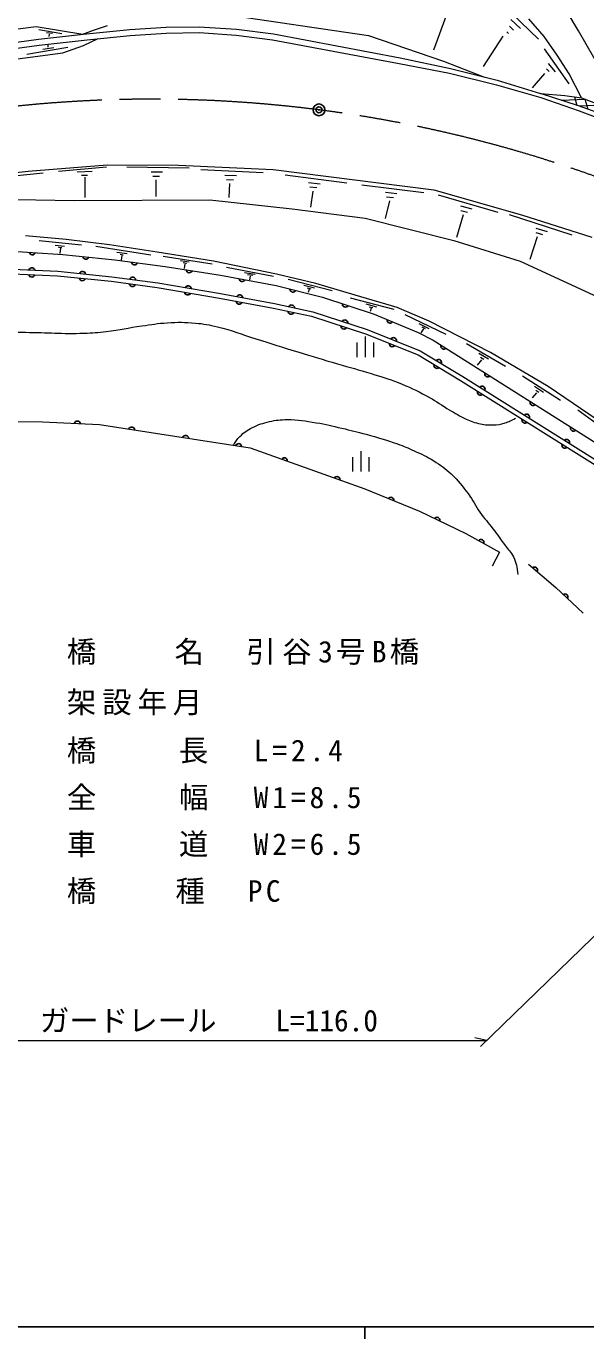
# Model space of a CAD drawing. Units: millimetres, scale not verified. Extents: x 40000 to 680000, y 20000 to 380000.
# Drawn here: x 239222 to 286772, y 204000 to 315549 of the extents above; entities that cross this region are included whole.
import ezdxf
from ezdxf.enums import TextEntityAlignment as Align

# ---------------------------------------------------------------- set-up
doc = ezdxf.new("R2010")
doc.units = ezdxf.units.MM
doc.header["$LTSCALE"] = 1000
doc.header["$PDMODE"] = 32
doc.header["$PDSIZE"] = 500
doc.linetypes.add('CHAIN', pattern=[18.5, 12, -1.5, 3.5, -1.5])
for name, color, linetype, lineweight in [('M-BGD', 7, 'Continuous', 13), ('M-BMK', 2, 'CHAIN', 13), ('M-BMK-SRVR', 3, 'Continuous', 25), ('M-STR-HTXT', 7, 'Continuous', 13), ('M-TTL-BAND', 7, 'Continuous', 25)]:
    doc.layers.add(name, color=color, linetype=linetype, lineweight=lineweight)
doc.styles.add('ＭＳ ゴシック', font='')
doc.styles.get('ＭＳ ゴシック').set_extended_font_data('MS Gothic')

msp = doc.modelspace()

# ---------------------------------------------------------------- linework, layer by layer
at = {"layer": 'M-BGD'}
for p, q in [((275273, 317444), (273842, 313520)), ((279727, 317365), (282755, 314449)), ((255999, 316585), (268322, 314756)), ((280419, 316117), (281213, 315370)), ((283252, 314674), (281934, 316174)), ((286164, 315162), (285196, 316774)), ((237632, 315211), (240071, 315527)), ((240071, 315527), (244025, 314865)), ((240252, 314440), (244353, 314902)), ((240299, 315274), (242258, 314938)), ((241446, 314920), (240940, 315001)), ((241173, 314885), (241151, 314684)), ((244025, 314865), (244928, 315211)), ((244353, 314902), (248012, 315260)), ((244405, 314405), (248054, 314762)), ((244928, 315211), (246118, 315622)), ((248012, 315260), (251104, 315470)), ((248054, 314762), (251124, 314970)), ((251104, 315470), (253922, 315512)), ((251124, 314970), (253909, 315012)), ((253909, 315012), (257049, 314804)), ((253922, 315512), (257097, 315302)), ((257049, 314804), (260153, 314408)), ((257097, 315302), (260231, 314902)), ((260231, 314902), (271008, 312873)), ((268322, 314756), (274691, 312574)), ((279727, 314697), (278061, 312117)), ((280054, 315080), (280213, 314921)), ((280278, 315547), (280634, 315229)), ((284332, 313104), (283252, 314674)), ((288105, 311750), (286164, 315162)), ((236614, 313935), (240252, 314440)), ((236691, 313441), (240315, 313944)), ((239271, 313183), (242763, 313765)), ((240315, 313944), (244405, 314405)), ((240623, 313588), (241558, 313737)), ((241099, 313783), (241078, 314016)), ((242332, 313302), (244084, 313905)), ((244084, 313905), (245342, 314497)), ((260153, 314408), (270909, 312383)), ((283234, 313617), (285323, 310645)), ((234364, 312237), (242332, 313302)), ((270909, 312383), (275192, 311569)), ((271008, 312873), (275277, 311948)), ((274691, 312574), (278175, 311223)), ((283571, 312383), (284174, 311668)), ((285350, 311510), (284332, 313104)), ((275192, 311569), (279180, 310566)), ((275277, 311948), (279231, 310959)), ((283279, 311544), (282226, 310322)), ((283448, 311918), (283660, 311706)), ((286401, 309461), (285350, 311510)), ((279180, 310566), (282958, 309494)), ((279231, 310959), (282926, 309828)), ((286165, 308777), (282926, 309828)), ((282926, 309828), (284987, 309660)), ((282958, 309494), (286225, 308359)), ((286736, 309335), (284706, 309251)), ((284987, 309660), (286401, 309461)), ((285820, 309543), (286027, 308822)), ((286401, 309461), (295383, 306087)), ((286706, 309347), (286951, 308492)), ((288836, 307810), (286165, 308777)), ((286225, 308359), (289730, 307055)), ((288076, 308832), (286226, 308755)), ((239381, 303244), (246100, 303780)), ((241955, 303239), (246044, 303597)), ((246100, 303780), (252157, 303749)), ((253073, 303474), (247767, 303566)), ((252157, 303749), (260200, 303370)), ((228813, 302045), (239381, 303244)), ((235634, 302558), (240653, 303105)), ((244815, 303211), (243553, 303141)), ((243932, 302884), (244418, 302902)), ((244194, 302725), (244203, 300996)), ((249830, 303171), (250809, 303169)), ((250558, 302779), (249968, 302777)), ((250248, 302485), (250223, 301092)), ((259359, 303092), (254057, 303335)), ((256108, 302881), (257087, 302851)), ((256825, 302468), (256235, 302483)), ((260200, 303370), (273859, 301635)), ((266480, 302226), (261213, 302882)), ((256506, 302184), (256451, 301004)), ((263222, 302270), (264196, 302163)), ((263905, 301802), (263318, 301863)), ((263565, 301544), (263393, 300179)), ((273012, 301390), (267745, 302046)), ((269754, 301434), (270728, 301327)), ((273859, 301635), (281304, 299522)), ((279341, 299721), (274246, 301206)), ((222605, 301107), (243281, 300738)), ((243281, 300738), (254827, 300801)), ((254827, 300801), (261830, 300044)), ((270097, 300707), (269725, 299209)), ((270437, 300966), (269850, 301027)), ((276133, 300282), (277077, 300022)), ((261830, 300044), (268013, 299224)), ((268013, 299224), (275552, 297331)), ((276355, 299510), (275796, 297600)), ((276732, 299712), (276162, 299865)), ((285615, 297783), (280283, 299510)), ((281304, 299522), (287302, 297628)), ((282544, 298398), (283481, 298110)), ((283126, 297810), (282561, 297980)), ((242601, 297436), (239152, 297730)), ((240333, 297329), (243908, 296965)), ((241669, 296933), (242483, 296861)), ((241958, 296766), (242247, 296750)), ((246302, 296973), (242601, 297436)), ((245141, 296860), (249814, 296122)), ((250340, 296342), (246302, 296973)), ((275552, 297331), (281198, 295596)), ((282651, 297642), (282026, 295716)), ((237186, 296480), (242332, 296158)), ((242124, 296703), (242090, 296230)), ((242332, 296158), (246748, 295695)), ((246748, 295695), (251038, 295121)), ((246923, 296362), (247808, 296237)), ((247216, 296175), (247472, 296131)), ((247334, 296057), (247287, 295670)), ((255134, 295585), (250340, 296342)), ((250846, 296017), (255024, 295358)), ((252331, 295653), (253058, 295541)), ((238042, 294501), (241876, 294333)), ((238056, 294895), (241904, 294727)), ((241904, 294727), (246489, 294264)), ((251038, 295121), (255721, 294391)), ((252553, 295462), (252868, 295416)), ((252711, 295349), (252644, 294961)), ((260497, 294492), (255134, 295585)), ((256254, 295077), (260223, 294304)), ((257768, 294634), (258690, 294466)), ((263841, 293672), (260497, 294492)), ((281198, 295596), (291640, 290770)), ((241876, 294333), (246443, 293872)), ((246443, 293872), (250341, 293348)), ((246489, 294264), (250401, 293738)), ((250401, 293738), (255721, 292834)), ((255721, 294391), (260459, 293508)), ((258030, 294447), (258472, 294385)), ((258258, 294312), (258189, 294005)), ((260459, 293508), (264413, 292527)), ((261473, 294065), (265207, 293088)), ((262805, 293546), (263712, 293303)), ((267184, 292704), (263841, 293672)), ((250341, 293348), (255652, 292446)), ((255652, 292446), (260249, 291585)), ((255721, 292834), (260327, 291972)), ((263098, 293313), (263410, 293232)), ((263261, 293196), (263175, 292907)), ((264413, 292527), (268787, 291069)), ((266742, 292467), (270476, 291490)), ((270738, 291632), (267184, 292704)), ((260249, 291585), (263463, 290896)), ((260327, 291972), (263565, 291278)), ((263565, 291278), (268192, 289785)), ((268074, 291948), (268980, 291705)), ((268366, 291714), (268678, 291633)), ((268529, 291597), (268443, 291309)), ((273451, 290496), (270738, 291632)), ((263463, 290896), (268058, 289413)), ((268787, 291069), (272544, 289527)), ((271385, 291038), (274867, 289371)), ((272595, 290276), (273439, 289866)), ((278667, 287825), (273451, 290496)), ((268051, 287438), (268051, 289188)), ((268058, 289413), (272537, 287622)), ((268192, 289785), (272713, 287976)), ((272544, 289527), (273806, 288868)), ((272976, 289846), (272766, 289506)), ((272838, 289991), (273129, 289853)), ((267351, 287438), (267351, 288663)), ((268751, 287438), (268751, 288663)), ((272713, 287976), (276330, 285789)), ((273806, 288868), (292708, 276919)), ((276625, 288599), (279963, 286662)), ((283591, 284930), (278667, 287825)), ((272537, 287622), (276123, 285453)), ((277899, 287206), (277541, 286755)), ((277689, 287761), (278498, 287285)), ((277822, 287419), (278101, 287258)), ((276330, 285789), (293210, 275184)), ((281384, 285846), (284629, 283756)), ((276123, 285453), (293001, 274850)), ((282408, 284960), (283194, 284447)), ((282526, 284612), (282797, 284438)), ((288449, 281615), (283591, 284930)), ((282592, 284395), (282214, 283961)), ((286089, 282941), (289212, 280674)), ((227500, 281989), (240612, 281937)), ((240612, 281937), (245439, 281716)), ((245439, 281716), (258246, 279729)), ((258246, 279729), (267993, 276227)), ((266972, 277696), (266972, 278921)), ((267672, 277696), (267672, 279446)), ((268372, 277696), (268372, 278921)), ((267993, 276227), (272630, 274335)), ((272630, 274335), (276573, 272442)), ((276573, 272442), (279444, 270865)), ((279444, 270865), (278817, 269661)), ((281915, 269829), (284242, 267852)), ((284242, 267852), (286556, 265665))]:
    msp.add_line(p, q, dxfattribs=at)
at = {"layer": 'M-BGD', "lineweight": 25}
for centre, start, end in [((239745, 296376), 189.09433, 343.73356), ((244278, 296011), 186.69978, 341.33902), ((239694, 294767), 10.17724, 164.81648), ((244011, 294458), 6.91775, 161.55698), ((248418, 295528), 185.04895, 339.68818), ((253085, 294859), 183.83113, 338.47036), ((239696, 294485), 190.17724, 344.81648), ((243997, 294175), 186.91775, 341.55698), ((248243, 293687), 185.02522, 339.66445), ((248265, 293969), 5.02522, 159.66445), ((252982, 293242), 3.03454, 157.67377), ((257570, 294104), 182.12215, 336.76138), ((252950, 292962), 183.03454, 337.67377), ((257358, 292470), 2.07653, 156.71576), ((261893, 293210), 178.73979, 333.37903), ((257321, 292190), 182.07653, 336.71576), ((261725, 291326), 180.58563, 335.22486), ((261770, 291605), 0.58563, 155.22486), ((266353, 291940), 174.24543, 328.88467), ((266220, 290065), 174.79408, 329.43331), ((266293, 290338), 354.79408, 149.43331), ((270150, 290570), 170.36479, 325.00403), ((270428, 288830), 350.87897, 145.51821), ((270337, 288562), 170.87897, 325.51821), ((274703, 288367), 160.38162, 315.02085), ((274124, 286728), 161.52108, 316.16031), ((274257, 286977), 341.52108, 136.16031), ((278442, 286004), 160.38162, 315.02085), ((277825, 284450), 160.54219, 315.18142), ((277963, 284697), 340.54219, 135.18142), ((282297, 283567), 160.38162, 315.02085), ((281744, 282322), 340.54219, 135.18142), ((243567, 281740), 10.06083, 164.70007), ((248175, 281235), 3.86, 158.49924), ((281607, 282075), 160.54219, 315.18142), ((285727, 281399), 160.38162, 315.02085), ((252763, 280523), 3.86, 158.49924), ((257261, 279820), 3.86, 158.49924), ((285006, 279939), 160.54219, 315.18142), ((285143, 280186), 340.54219, 135.18142), ((261154, 278619), 352.92091, 147.56015), ((265616, 277022), 352.92091, 147.56015), ((270205, 275264), 350.4769, 145.11614), ((274114, 273560), 347.03938, 141.67861), ((277867, 271667), 343.89377, 138.533), ((282409, 269329), 332.33589, 126.97512), ((285006, 267046), 329.28639, 123.92562)]:
    msp.add_arc(centre, 256, start, end, dxfattribs=at)
at = {"layer": 'M-BGD'}
for points, knots in [([(278864, 343521), (280171, 342457), (280512, 342172), (281549, 341284), (282896, 340130), (283665, 339496), (284935, 338256), (285850, 337363), (286319, 336819), (287164, 335859), (287934, 334983), (288398, 334514), (289078, 333566), (289925, 332385), (290342, 331679), (291054, 330412), (292097, 328558), (292453, 327400), (293473, 325533), (294163, 324270), (294536, 323549), (295344, 322358), (296134, 321195), (296640, 320572), (297658, 319603), (298340, 318953), (298742, 318592), (299550, 318110), (300677, 317437), (301363, 317140), (302600, 316701), (303876, 316247), (304648, 316178), (305964, 315859), (307014, 315605), (307596, 315432), (308656, 315228), (309717, 315024), (310315, 314918), (311390, 314808), (312584, 314685), (313260, 314683), (314461, 314668), (315929, 314649), (316752, 314678), (318218, 314766), (319925, 314869), (320881, 314959), (322578, 315172), (323881, 315336), (324607, 315464), (325901, 315691), (327150, 315911), (327851, 316036), (329083, 316336), (330058, 316573), (330600, 316732), (331551, 317051), (332382, 317330), (332662, 317438), (333654, 317836)], [0, 0, 0, 0, 1, 1, 1, 2, 2, 2, 3, 3, 3, 4, 4, 4, 5, 5, 5, 6, 6, 6, 7, 7, 7, 8, 8, 8, 9, 9, 9, 10, 10, 10, 11, 11, 11, 12, 12, 12, 13, 13, 13, 14, 14, 14, 15, 15, 15, 16, 16, 16, 17, 17, 17, 18, 18, 18, 19, 19, 19, 20, 20, 20, 20]), ([(335068, 316816), (333861, 316281), (333506, 316138), (332481, 315765), (331041, 315239), (330205, 315023), (328717, 314650), (327532, 314353), (326853, 314253), (325647, 314061), (324305, 313848), (323549, 313752), (322198, 313620), (320420, 313445), (319420, 313368), (317634, 313325), (316361, 313294), (315647, 313355), (314375, 313409), (313010, 313468), (312241, 313461), (310884, 313620), (308976, 313842), (307921, 314083), (306047, 314503), (304684, 314809), (303923, 315008), (302598, 315449), (301340, 315868), (300578, 315997), (299422, 316648), (298433, 317205), (297927, 317610), (297067, 318351), (296526, 318818), (296248, 319115), (295805, 319676), (295130, 320531), (294894, 321111), (294312, 322032), (293571, 323205), (293140, 323853), (292420, 325039), (291687, 326244), (291320, 326945), (290590, 328151), (289958, 329197), (289784, 329929), (288929, 330801), (288383, 331358), (287996, 331662), (287246, 331874), (286455, 332096), (285963, 332020), (285143, 331958), (284287, 331893), (283821, 331721), (282998, 331474), (281845, 331128), (281244, 330802), (280117, 330380), (279002, 329963), (278401, 329659), (277257, 329329), (276042, 328978), (275336, 328855), (274081, 328698), (273118, 328578), (272571, 328571), (271600, 328572), (270646, 328573), (270110, 328602), (269161, 328698), (268000, 328816), (267590, 328913), (266216, 329203)], [0, 0, 0, 0, 1, 1, 1, 2, 2, 2, 3, 3, 3, 4, 4, 4, 5, 5, 5, 6, 6, 6, 7, 7, 7, 8, 8, 8, 9, 9, 9, 10, 10, 10, 11, 11, 11, 12, 12, 12, 13, 13, 13, 14, 14, 14, 15, 15, 15, 16, 16, 16, 17, 17, 17, 18, 18, 18, 19, 19, 19, 20, 20, 20, 21, 21, 21, 22, 22, 22, 23, 23, 23, 24, 24, 24, 25, 25, 25, 25]), ([(267121, 327930), (267680, 327707), (267848, 327643), (268326, 327499), (268868, 327337), (269182, 327279), (269738, 327172), (270397, 327045), (270770, 326983), (271439, 326920), (272184, 326849), (272606, 326846), (273355, 326854), (274145, 326863), (274590, 326879), (275374, 326976), (276156, 327072), (276591, 327164), (277355, 327359), (277977, 327518), (278324, 327621), (278925, 327845), (279712, 328138), (280138, 328341), (280907, 328677), (281498, 328936), (281813, 329118), (282412, 329359), (282953, 329577), (283247, 329737), (283814, 329873), (284283, 329987), (284556, 330020), (285038, 330042), (285473, 330061), (285721, 330057), (286150, 329986), (286704, 329894), (287012, 329794), (287524, 329565), (287974, 329364), (288188, 329167), (288552, 328836), (289179, 328266), (289490, 327890), (289954, 327182), (290437, 326445), (290609, 325972), (290982, 325174), (291271, 324559), (291398, 324199), (291646, 323567), (292026, 322600), (292118, 322008), (292567, 321071), (293003, 320161), (293297, 319667), (293899, 318856), (294275, 318349), (294507, 318071), (294978, 317650), (295509, 317176), (295825, 316921), (296436, 316557), (297040, 316197), (297400, 316029), (298048, 315758), (299021, 315350), (299591, 315181), (300600, 314874), (301619, 314564), (302212, 314471), (303250, 314230), (304593, 313917), (305343, 313725), (306699, 313472), (308819, 313078), (310013, 312883), (312153, 312617), (313469, 312454), (314206, 312329), (315531, 312281), (316900, 312231), (317668, 312288), (319036, 312351), (320849, 312434), (321867, 312468), (323670, 312673), (325213, 312849), (326084, 312935), (327602, 313262), (329236, 313614), (330138, 313874), (331745, 314335), (332589, 314577), (333071, 314691), (333890, 315008), (334682, 315313), (334958, 315451), (335867, 315912)], [0, 0, 0, 0, 1, 1, 1, 2, 2, 2, 3, 3, 3, 4, 4, 4, 5, 5, 5, 6, 6, 6, 7, 7, 7, 8, 8, 8, 9, 9, 9, 10, 10, 10, 11, 11, 11, 12, 12, 12, 13, 13, 13, 14, 14, 14, 15, 15, 15, 16, 16, 16, 17, 17, 17, 18, 18, 18, 19, 19, 19, 20, 20, 20, 21, 21, 21, 22, 22, 22, 23, 23, 23, 24, 24, 24, 25, 25, 25, 26, 26, 26, 27, 27, 27, 28, 28, 28, 29, 29, 29, 30, 30, 30, 31, 31, 31, 32, 32, 32, 33, 33, 33, 33]), ([(267978, 327087), (268961, 326747), (269248, 326652), (270080, 326435), (270988, 326198), (271505, 326081), (272435, 325951), (273275, 325834), (273753, 325770), (274601, 325783), (275435, 325796), (275911, 325831), (276725, 326014), (277635, 326219), (278134, 326395), (278996, 326750), (279628, 327011), (279950, 327227), (280574, 327507), (281511, 327928), (282025, 328212), (283013, 328496), (283748, 328707), (284184, 328823), (284948, 328790), (285682, 328759), (286117, 328730), (286798, 328454), (287319, 328243), (287558, 327988), (287934, 327570), (288630, 326797), (288741, 326162), (289217, 325236), (289628, 324435), (289771, 323944), (290163, 323133), (290813, 321791), (291169, 321033), (291888, 319726), (292258, 319052), (292408, 318633), (292876, 318023), (293421, 317313), (293731, 316897), (294432, 316340), (295138, 315780), (295625, 315590), (296430, 315184), (297074, 314860), (297441, 314688), (298112, 314427), (299204, 314001), (299815, 313743), (300951, 313459), (302039, 313188), (302672, 313142), (303769, 312913), (305252, 312602), (306066, 312350), (307555, 312071), (309655, 311679), (310840, 311501), (312959, 311230), (314221, 311069), (314930, 310993), (316198, 310894), (317378, 310801), (318042, 310769), (319226, 310768), (320270, 310766), (320858, 310773), (321897, 310873), (323021, 310981), (323652, 311061), (324757, 311293), (325816, 311516), (326392, 311715), (327428, 312029), (328355, 312311), (328857, 312523), (329783, 312807), (330805, 313121), (331396, 313235), (332412, 313565), (334150, 314129), (334731, 314429), (336744, 315331)], [0, 0, 0, 0, 1, 1, 1, 2, 2, 2, 3, 3, 3, 4, 4, 4, 5, 5, 5, 6, 6, 6, 7, 7, 7, 8, 8, 8, 9, 9, 9, 10, 10, 10, 11, 11, 11, 12, 12, 12, 13, 13, 13, 14, 14, 14, 15, 15, 15, 16, 16, 16, 17, 17, 17, 18, 18, 18, 19, 19, 19, 20, 20, 20, 21, 21, 21, 22, 22, 22, 23, 23, 23, 24, 24, 24, 25, 25, 25, 26, 26, 26, 27, 27, 27, 28, 28, 28, 29, 29, 29, 29]), ([(268947, 326132), (269866, 325761), (270128, 325660), (270900, 325402), (271815, 325096), (272331, 324920), (273276, 324729), (274162, 324549), (274665, 324424), (275569, 324413), (276576, 324402), (277146, 324475), (278134, 324666), (278995, 324832), (279490, 324919), (280300, 325254), (281302, 325669), (281773, 326092), (282761, 326537), (283356, 326805), (283686, 326980), (284317, 327147), (284694, 327247), (284917, 327327), (285305, 327294), (285891, 327245), (286259, 327139), (286714, 326769), (287262, 326323), (287523, 325995), (287871, 325381), (288449, 324361), (288498, 323663), (288902, 322563), (289287, 321511), (289471, 320910), (289890, 319871), (290315, 318817), (290431, 318156), (291047, 317200), (291497, 316500), (291850, 316173), (292456, 315602), (293127, 314968), (293515, 314606), (294306, 314130), (295242, 313566), (295868, 313434), (296914, 313120), (298420, 312669), (299299, 312540), (300847, 312258), (302082, 312033), (302784, 311966), (304022, 311753), (305934, 311426), (306996, 311192), (308901, 310828), (310183, 310583), (310894, 310407), (312182, 310197), (313309, 310014), (313947, 309954), (315084, 309840), (316109, 309736), (316682, 309642), (317712, 309629), (318995, 309614), (319714, 309678), (320993, 309777), (322088, 309861), (322701, 309929), (323790, 310071), (324855, 310210), (325450, 310312), (326496, 310555), (326776, 310620), (326871, 310639), (327212, 310728)], [0, 0, 0, 0, 1, 1, 1, 2, 2, 2, 3, 3, 3, 4, 4, 4, 5, 5, 5, 6, 6, 6, 7, 7, 7, 8, 8, 8, 9, 9, 9, 10, 10, 10, 11, 11, 11, 12, 12, 12, 13, 13, 13, 14, 14, 14, 15, 15, 15, 16, 16, 16, 17, 17, 17, 18, 18, 18, 19, 19, 19, 20, 20, 20, 21, 21, 21, 22, 22, 22, 23, 23, 23, 24, 24, 24, 25, 25, 25, 26, 26, 26, 26]), ([(193729, 288080), (194287, 287713), (194503, 287589), (195047, 287379), (195724, 287117), (196146, 287070), (196870, 287014), (197811, 286942), (198348, 287051), (199281, 287196), (200357, 287364), (200937, 287580), (201987, 287869), (202967, 288140), (203495, 288368), (204482, 288612), (205643, 288900), (206304, 289019), (207483, 289215), (208850, 289443), (209621, 289555), (211002, 289678), (212099, 289776), (212718, 289775), (213820, 289790), (215019, 289807), (215691, 289789), (216890, 289748), (218216, 289703), (218957, 289640), (220283, 289580), (222314, 289488), (223451, 289387), (225484, 289370), (227319, 289354), (228346, 289419), (230181, 289454), (231873, 289485), (232821, 289521), (234513, 289538), (236325, 289555), (237341, 289548), (239154, 289538), (241103, 289527), (242196, 289395), (244145, 289468), (244880, 289495), (245293, 289514), (246023, 289608), (247211, 289761), (247866, 289915), (249052, 290085), (249893, 290205), (250363, 290294), (251211, 290351), (252140, 290413), (252666, 290394), (253594, 290323), (254336, 290266), (254748, 290172), (255473, 290000), (256767, 289693), (257455, 289388), (258725, 288991), (260122, 288555), (260901, 288298), (262300, 287869), (263617, 287466), (264358, 287249), (265679, 286860), (266795, 286532), (267429, 286380), (268539, 286033), (269443, 285750), (269956, 285606), (270838, 285262), (271801, 284886), (272326, 284632), (273236, 284140), (273936, 283761), (274289, 283481), (274974, 283075), (275537, 282740), (275841, 282529), (276432, 282247), (276897, 282026), (277166, 281908), (277666, 281785), (278125, 281672), (278399, 281661), (278872, 281673), (279288, 281683), (279526, 281716), (279923, 281841), (280279, 281952), (280417, 282024), (280793, 282233)], [0, 0, 0, 0, 1, 1, 1, 2, 2, 2, 3, 3, 3, 4, 4, 4, 5, 5, 5, 6, 6, 6, 7, 7, 7, 8, 8, 8, 9, 9, 9, 10, 10, 10, 11, 11, 11, 12, 12, 12, 13, 13, 13, 14, 14, 14, 15, 15, 15, 16, 16, 16, 17, 17, 17, 18, 18, 18, 19, 19, 19, 20, 20, 20, 21, 21, 21, 22, 22, 22, 23, 23, 23, 24, 24, 24, 25, 25, 25, 26, 26, 26, 27, 27, 27, 28, 28, 28, 29, 29, 29, 30, 30, 30, 31, 31, 31, 32, 32, 32, 32]), ([(256826, 279949), (257040, 280296), (257133, 280417), (257377, 280677), (257732, 281053), (257988, 281221), (258452, 281452), (258984, 281718), (259314, 281806), (259891, 281948), (260465, 282089), (260805, 282112), (261396, 282116), (262365, 282123), (262905, 282001), (263863, 281854), (264720, 281723), (265188, 281582), (266032, 281387), (266845, 281199), (267301, 281092), (268107, 280873), (269163, 280585), (269753, 280413), (270786, 280050), (271343, 279855), (271646, 279717), (272183, 279472), (272850, 279170), (273227, 279000), (273852, 278617), (274472, 278237), (274805, 277991), (275338, 277496), (275967, 276911), (276255, 276515), (276768, 275827), (277207, 275239), (277356, 274843), (277777, 274243), (278181, 273668), (278461, 273386), (278885, 272827), (279297, 272284), (279520, 271974), (279922, 271425), (280198, 271049), (280411, 270873), (280623, 270458), (280900, 269916), (280911, 269617), (280988, 268943)], [0, 0, 0, 0, 1, 1, 1, 2, 2, 2, 3, 3, 3, 4, 4, 4, 5, 5, 5, 6, 6, 6, 7, 7, 7, 8, 8, 8, 9, 9, 9, 10, 10, 10, 11, 11, 11, 12, 12, 12, 13, 13, 13, 14, 14, 14, 15, 15, 15, 16, 16, 16, 17, 17, 17, 17])]:
    msp.add_open_spline(points, degree=3, knots=knots, dxfattribs=at)
at = {"layer": 'M-BMK'}
for start, end in [(82.67414, 102.26234), (43.55557, 82.67414)]:
    msp.add_arc((249907, 198033), 111318, start, end, dxfattribs=at)
at = {"layer": 'M-BMK-SRVR'}
msp.add_circle((264101, 308442), 500, dxfattribs=at)
msp.add_point((264101, 308442), dxfattribs=at)
at = {"layer": 'M-STR-HTXT'}
for p, q in [((324349, 274011), (277834, 228840)), ((222632, 229353), (278363, 229353)), ((278363, 229353), (277356, 229575))]:
    msp.add_line(p, q, dxfattribs=at)
at = {"layer": 'M-TTL-BAND'}
for p, q in [((40000, 205000), (579000, 205000)), ((268000, 205000), (268000, 204000))]:
    msp.add_line(p, q, dxfattribs=at)

# ---------------------------------------------------------------- texts
at = {"layer": 'M-STR-HTXT', "style": 'ＭＳ ゴシック'}
msp.add_text('ガードレール\u3000\u3000L=116.0', height=1833, dxfattribs=at).set_placement((240384, 229577), align=Align.BOTTOM_LEFT)
at = {"layer": 'M-STR-HTXT', "char_height": 1833, "attachment_point": 7, "style": 'ＭＳ ゴシック'}
for s, insert in [('\\T1.22;橋\u3000\u3000名\u3000引谷3号B橋', (242673, 261272)), ('\\T1.2;架設年月\u3000', (242673, 256976)), ('\\T1.27;橋\u3000\u3000長\u3000L=2.4', (242673, 252878)), ('\\T1.27;全\u3000\u3000幅\u3000W1=8.5', (242673, 248898)), ('\\T1.27;車\u3000\u3000道\u3000W2=6.5', (242673, 244918)), ('\\T1.23;橋\u3000\u3000種\u3000PC', (242673, 240938))]:
    msp.add_mtext(s, dxfattribs=dict(at, insert=insert))

doc.saveas('drawing.dxf')
